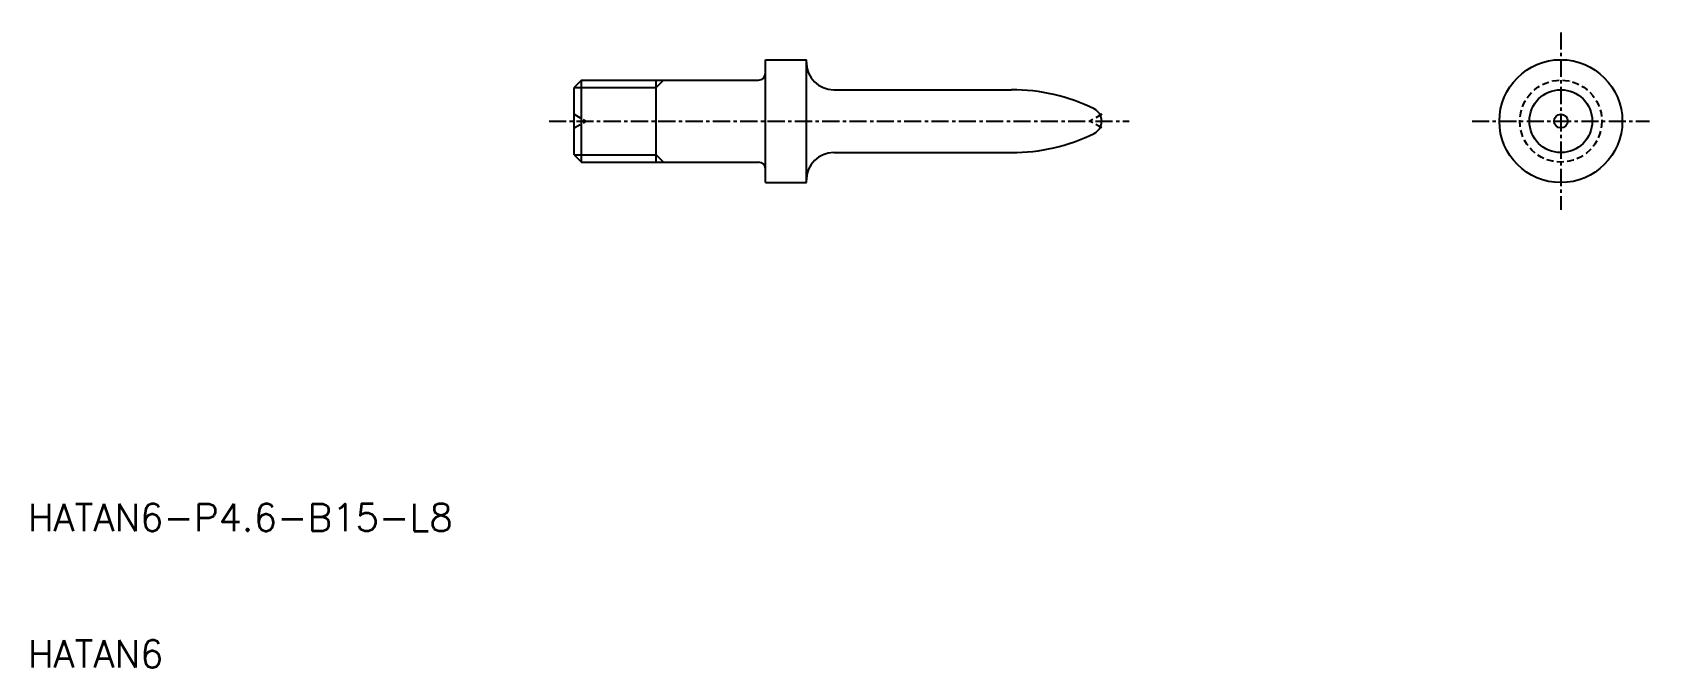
# Model space of a CAD drawing. Extents: x 10 to 129, y 10 to 56.
import ezdxf

# ---------------------------------------------------------------- set-up
doc = ezdxf.new("R2010")
doc.units = 0
doc.linetypes.add('CENTER', pattern=[2, 1.25, -0.25, 0.25, -0.25])
doc.linetypes.add('DASHED', pattern=[0.75, 0.5, -0.25])
doc.layers.get('0').update_dxf_attribs({"linetype": 'CONTINUOUS'})
doc.layers.add('CENTER', color=1, linetype='CENTER')
doc.styles.get("Standard").update_dxf_attribs({"font": 'txt.shx'})

msp = doc.modelspace()

# ---------------------------------------------------------------- linework, layer by layer
at = {"color": 7, "linetype": 'CONTINUOUS'}
for p, q in [((64, 45.5), (64, 54.5)), ((64, 54.5), (67, 54.5)), ((67, 45.5), (67, 54.5)), ((50.54, 53), (50, 52.46)), ((50, 47.54), (50, 52.46)), ((50.54, 53), (63.5, 53)), ((56, 47), (56, 53)), ((69, 52.3), (82, 52.3)), ((50, 47.54), (50.54, 47)), ((69, 47.7), (82, 47.7)), ((50.54, 47), (63.5, 47)), ((64, 45.5), (67, 45.5))]:
    msp.add_line(p, q, dxfattribs=at)
at = {"color": 3, "linetype": 'CONTINUOUS'}
for p, q in [((50, 52.46), (56, 52.46)), ((50.54, 47), (50.54, 53)), ((56.54, 53), (56, 52.46)), ((50, 47.54), (56, 47.54)), ((56, 47.54), (56.54, 47))]:
    msp.add_line(p, q, dxfattribs=at)
at = {"color": 3, "linetype": 'DASHED'}
for p, q in [((50, 50.5), (50.87, 50)), ((50, 49.5), (50.87, 50)), ((88.62, 50.5), (87.75, 50)), ((88.62, 49.5), (87.75, 50))]:
    msp.add_line(p, q, dxfattribs=at)
at = {"color": 7, "linetype": 'CONTINUOUS'}
for radius in [4.5, 2.3, 0.5]:
    msp.add_circle((122.22, 50), radius, dxfattribs=at)
at = {"color": 3, "linetype": 'DASHED'}
msp.add_circle((122.22, 50), 3, dxfattribs=at)
at = {"color": 7, "linetype": 'CONTINUOUS'}
for centre, radius, start, end in [((63.5, 53.5), 0.5, 270, 0), ((69, 54.3), 2, 180, 270), ((82, 38.5), 13.8, 63.9534, 90), ((87.62, 50), 1, 296.0466, 63.9534), ((82, 61.5), 13.8, 270, 296.0466), ((69, 45.7), 2, 90, 180), ((63.5, 46.5), 0.5, 0, 90)]:
    msp.add_arc(centre, radius, start, end, dxfattribs=at)
at = {"layer": 'CENTER', "color": 1, "linetype": 'CENTER'}
for p, q in [((122.22, 56.5), (122.22, 43.5)), ((48.16, 50), (90.62, 50)), ((115.72, 50), (128.72, 50))]:
    msp.add_line(p, q, dxfattribs=at)

# ---------------------------------------------------------------- texts
at = {"color": 7, "linetype": 'CONTINUOUS'}
for s, p in [('HATAN6-P4.6-B15-L8', (10, 20)), ('HATAN6', (10, 10))]:
    msp.add_text(s, height=2, dxfattribs=at).set_placement(p)

doc.saveas('drawing.dxf')
